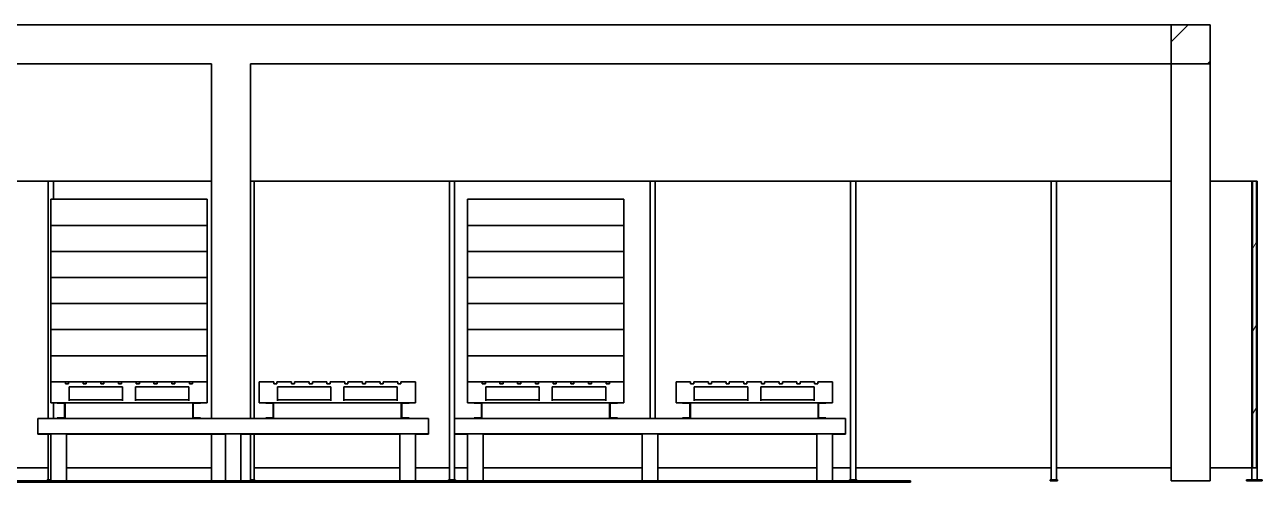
# Model space of a CAD drawing. Header units: millimetres. Extents: x 0 to 84100, y 0 to 59400.
# Drawn here: x 30205 to 39705, y 33830 to 37340 of the extents above; entities that cross this region are included whole.
import ezdxf

# ---------------------------------------------------------------- set-up
doc = ezdxf.new("R2010")
doc.units = ezdxf.units.MM
doc.header["$LTSCALE"] = 100
doc.layers.add('Hatch (ISO)', color=7, linetype='Continuous', lineweight=18)
doc.layers.add('Visible (ISO)', color=7, linetype='Continuous', lineweight=35)

msp = doc.modelspace()

# ---------------------------------------------------------------- hatches: boundary and pattern name
at = {"layer": 'Hatch (ISO)'}
h = msp.add_hatch(dxfattribs=at)
h.set_pattern_fill('ANSI31', color=256, scale=2540, style=0)
h.set_pattern_definition([(45, (0, 0), (-224.5064, 224.5064), [])])
h.paths.add_polyline_path([(39005.45, 37040.43), (39305.45, 37040.43), (39305.45, 37340.43), (39005.45, 37340.43)])
h.paths.add_polyline_path([(17205.45, 37040.43), (17205.45, 37340.43), (16905.45, 37340.43), (16905.45, 37040.43)])
h = msp.add_hatch(dxfattribs=at)
h.set_pattern_fill('ANSI31', color=256, scale=2540, angle=15, style=0)
h.set_pattern_definition([(60, (0, 0), (-274.963, 158.75), [])])
h.paths.add_polyline_path([(39630.45, 33950.43), (39630.45, 33940.43), (39660.45, 33940.43), (39660.45, 33950.43), (39660.45, 36130.43), (39660.45, 36140.43), (39630.45, 36140.43), (39630.45, 36130.43)])

# ---------------------------------------------------------------- linework, layer by layer
at = {"layer": 'Visible (ISO)'}
for p, q in [((27330.45, 37340.43), (39005.45, 37340.43)), ((39305.45, 37340.43), (39005.45, 37340.43)), ((39005.45, 37340.43), (39005.45, 37040.43)), ((39305.45, 37040.43), (39305.45, 37340.43)), ((31638.78, 37040.43), (27030.45, 37040.43)), ((31638.78, 34320.43), (31638.78, 37040.43)), ((31938.78, 34320.43), (31938.78, 37040.43)), ((39005.45, 37040.43), (31938.78, 37040.43)), ((39005.45, 37040.43), (39305.45, 37040.43)), ((39005.45, 33840.43), (39005.45, 37040.43)), ((39305.45, 33840.43), (39305.45, 37040.43)), ((30385.45, 36140.43), (28885.45, 36140.43)), ((30425.45, 36140.43), (30385.45, 36140.43)), ((30385.45, 34320.43), (30385.45, 36140.43)), ((30425.45, 36001.49), (30425.45, 36140.43)), ((31638.78, 36140.43), (30425.45, 36140.43)), ((31965.45, 36140.43), (31938.78, 36140.43)), ((31965.45, 34320.43), (31965.45, 36140.43)), ((33465.45, 36140.43), (31965.45, 36140.43)), ((33505.45, 36140.43), (33465.45, 36140.43)), ((33465.45, 33848.43), (33465.45, 36140.43)), ((33505.45, 34320.43), (33505.45, 36140.43)), ((35005.45, 36140.43), (33505.45, 36140.43)), ((35045.45, 36140.43), (35005.45, 36140.43)), ((35005.45, 34320.43), (35005.45, 36140.43)), ((35045.45, 34320.43), (35045.45, 36140.43)), ((36545.45, 36140.43), (35045.45, 36140.43)), ((36585.45, 36140.43), (36545.45, 36140.43)), ((36545.45, 33848.43), (36545.45, 36140.43)), ((36585.45, 33848.43), (36585.45, 36140.43)), ((38085.45, 36140.43), (36585.45, 36140.43)), ((38125.45, 36140.43), (38085.45, 36140.43)), ((38085.45, 33848.43), (38085.45, 36140.43)), ((38125.45, 33848.43), (38125.45, 36140.43)), ((39005.45, 36140.43), (38125.45, 36140.43)), ((39625.45, 36140.43), (39305.45, 36140.43)), ((39630.45, 36140.43), (39625.45, 36140.43)), ((39625.45, 33848.43), (39625.45, 36140.43)), ((39660.45, 36140.43), (39630.45, 36140.43)), ((39630.45, 36140.43), (39630.45, 36130.43)), ((39630.45, 36130.43), (39630.45, 33950.43)), ((39665.45, 36140.43), (39660.45, 36140.43)), ((39660.45, 36130.43), (39660.45, 36140.43)), ((39660.45, 33950.43), (39660.45, 36130.43)), ((39665.45, 33848.43), (39665.45, 36140.43)), ((30405.45, 35801.49), (30405.45, 36001.49)), ((31605.45, 36001.49), (30405.45, 36001.49)), ((31605.45, 35801.49), (31605.45, 36001.49)), ((33605.45, 35801.49), (33605.45, 36001.49)), ((34805.45, 36001.49), (33605.45, 36001.49)), ((34805.45, 35801.49), (34805.45, 36001.49)), ((31605.45, 35801.49), (30405.45, 35801.49)), ((30405.45, 35601.48), (30405.45, 35801.48)), ((31605.45, 35801.48), (30405.45, 35801.48)), ((30425.45, 35801.48), (30425.45, 35801.49)), ((31605.45, 35601.48), (31605.45, 35801.48)), ((34805.45, 35801.49), (33605.45, 35801.49)), ((33605.45, 35601.48), (33605.45, 35801.48)), ((34805.45, 35801.48), (33605.45, 35801.48)), ((34805.45, 35601.48), (34805.45, 35801.48)), ((31605.45, 35601.48), (30405.45, 35601.48)), ((30405.45, 35401.47), (30405.45, 35601.47)), ((31605.45, 35601.47), (30405.45, 35601.47)), ((30425.45, 35601.47), (30425.45, 35601.48)), ((31605.45, 35401.47), (31605.45, 35601.47)), ((34805.45, 35601.48), (33605.45, 35601.48)), ((33605.45, 35401.47), (33605.45, 35601.47)), ((34805.45, 35601.47), (33605.45, 35601.47)), ((34805.45, 35401.47), (34805.45, 35601.47)), ((31605.45, 35401.47), (30405.45, 35401.47)), ((30405.45, 35201.46), (30405.45, 35401.46)), ((31605.45, 35401.46), (30405.45, 35401.46)), ((30425.45, 35401.46), (30425.45, 35401.47)), ((31605.45, 35201.46), (31605.45, 35401.46)), ((34805.45, 35401.47), (33605.45, 35401.47)), ((33605.45, 35201.46), (33605.45, 35401.46)), ((34805.45, 35401.46), (33605.45, 35401.46)), ((34805.45, 35201.46), (34805.45, 35401.46)), ((31605.45, 35201.46), (30405.45, 35201.46)), ((30405.45, 35001.45), (30405.45, 35201.45)), ((31605.45, 35201.45), (30405.45, 35201.45)), ((30425.45, 35201.45), (30425.45, 35201.46)), ((31605.45, 35001.45), (31605.45, 35201.45)), ((34805.45, 35201.46), (33605.45, 35201.46)), ((33605.45, 35001.45), (33605.45, 35201.45)), ((34805.45, 35201.45), (33605.45, 35201.45)), ((34805.45, 35001.45), (34805.45, 35201.45)), ((31605.45, 35001.45), (30405.45, 35001.45)), ((30405.45, 34801.44), (30405.45, 35001.44)), ((31605.45, 35001.44), (30405.45, 35001.44)), ((30425.45, 35001.44), (30425.45, 35001.45)), ((31605.45, 34801.44), (31605.45, 35001.44)), ((34805.45, 35001.45), (33605.45, 35001.45)), ((33605.45, 34801.44), (33605.45, 35001.44)), ((34805.45, 35001.44), (33605.45, 35001.44)), ((34805.45, 34801.44), (34805.45, 35001.44)), ((31605.45, 34801.44), (30405.45, 34801.44)), ((30405.45, 34601.43), (30405.45, 34801.43)), ((31605.45, 34801.43), (30405.45, 34801.43)), ((30425.45, 34801.43), (30425.45, 34801.44)), ((31605.45, 34601.43), (31605.45, 34801.43)), ((34805.45, 34801.44), (33605.45, 34801.44)), ((33605.45, 34601.43), (33605.45, 34801.43)), ((34805.45, 34801.43), (33605.45, 34801.43)), ((34805.45, 34601.43), (34805.45, 34801.43)), ((30517.45, 34601.43), (30405.45, 34601.43)), ((30405.45, 34601.43), (30405.45, 34440.43)), ((30405.45, 34601.43), (30405.45, 34601.43)), ((30517.45, 34584.43), (30517.45, 34601.43)), ((30541.45, 34601.43), (30517.45, 34601.43)), ((30541.45, 34584.43), (30517.45, 34584.43)), ((30541.45, 34601.43), (30541.45, 34584.43)), ((30653.45, 34601.43), (30541.45, 34601.43)), ((30653.45, 34584.43), (30653.45, 34601.43)), ((30677.45, 34601.43), (30653.45, 34601.43)), ((30677.45, 34584.43), (30653.45, 34584.43)), ((30677.45, 34601.43), (30677.45, 34584.43)), ((30789.45, 34601.43), (30677.45, 34601.43)), ((30789.45, 34584.43), (30789.45, 34601.43)), ((30813.45, 34601.43), (30789.45, 34601.43)), ((30813.45, 34584.43), (30789.45, 34584.43)), ((30813.45, 34601.43), (30813.45, 34584.43)), ((30925.45, 34601.43), (30813.45, 34601.43)), ((30925.45, 34584.43), (30925.45, 34601.43)), ((30949.45, 34601.43), (30925.45, 34601.43)), ((30949.45, 34584.43), (30925.45, 34584.43)), ((30949.45, 34601.43), (30949.45, 34584.43)), ((31061.45, 34601.43), (30949.45, 34601.43)), ((31061.45, 34584.43), (31061.45, 34601.43)), ((31085.45, 34601.43), (31061.45, 34601.43)), ((31085.45, 34584.43), (31061.45, 34584.43)), ((31085.45, 34601.43), (31085.45, 34584.43)), ((31197.45, 34601.43), (31085.45, 34601.43)), ((31197.45, 34584.43), (31197.45, 34601.43)), ((31221.45, 34601.43), (31197.45, 34601.43)), ((31221.45, 34584.43), (31197.45, 34584.43)), ((31221.45, 34601.43), (31221.45, 34584.43)), ((31333.45, 34601.43), (31221.45, 34601.43)), ((31333.45, 34584.43), (31333.45, 34601.43)), ((31357.45, 34601.43), (31333.45, 34601.43)), ((31357.45, 34584.43), (31333.45, 34584.43)), ((31357.45, 34601.43), (31357.45, 34584.43)), ((31469.45, 34601.43), (31357.45, 34601.43)), ((31469.45, 34584.43), (31469.45, 34601.43)), ((31493.45, 34601.43), (31469.45, 34601.43)), ((31493.45, 34584.43), (31469.45, 34584.43)), ((31493.45, 34601.43), (31493.45, 34584.43)), ((31605.45, 34601.43), (31493.45, 34601.43)), ((31605.45, 34440.43), (31605.45, 34601.43)), ((31605.45, 34601.43), (31605.45, 34601.43)), ((32117.45, 34601.43), (32005.45, 34601.43)), ((32005.45, 34601.43), (32005.45, 34440.43)), ((32117.45, 34584.43), (32117.45, 34601.43)), ((32141.45, 34584.43), (32117.45, 34584.43)), ((32141.45, 34601.43), (32141.45, 34584.43)), ((32253.45, 34601.43), (32141.45, 34601.43)), ((32253.45, 34584.43), (32253.45, 34601.43)), ((32277.45, 34584.43), (32253.45, 34584.43)), ((32277.45, 34601.43), (32277.45, 34584.43)), ((32389.45, 34601.43), (32277.45, 34601.43)), ((32389.45, 34584.43), (32389.45, 34601.43)), ((32413.45, 34584.43), (32389.45, 34584.43)), ((32413.45, 34601.43), (32413.45, 34584.43)), ((32525.45, 34601.43), (32413.45, 34601.43)), ((32525.45, 34584.43), (32525.45, 34601.43)), ((32549.45, 34584.43), (32525.45, 34584.43)), ((32549.45, 34601.43), (32549.45, 34584.43)), ((32661.45, 34601.43), (32549.45, 34601.43)), ((32661.45, 34584.43), (32661.45, 34601.43)), ((32685.45, 34584.43), (32661.45, 34584.43)), ((32685.45, 34601.43), (32685.45, 34584.43)), ((32797.45, 34601.43), (32685.45, 34601.43)), ((32797.45, 34584.43), (32797.45, 34601.43)), ((32821.45, 34584.43), (32797.45, 34584.43)), ((32821.45, 34601.43), (32821.45, 34584.43)), ((32933.45, 34601.43), (32821.45, 34601.43)), ((32933.45, 34584.43), (32933.45, 34601.43)), ((32957.45, 34584.43), (32933.45, 34584.43)), ((32957.45, 34601.43), (32957.45, 34584.43)), ((33069.45, 34601.43), (32957.45, 34601.43)), ((33069.45, 34584.43), (33069.45, 34601.43)), ((33093.45, 34584.43), (33069.45, 34584.43)), ((33093.45, 34601.43), (33093.45, 34584.43)), ((33205.45, 34601.43), (33093.45, 34601.43)), ((33205.45, 34440.43), (33205.45, 34601.43)), ((33717.45, 34601.43), (33605.45, 34601.43)), ((33605.45, 34601.43), (33605.45, 34440.43)), ((33605.45, 34601.43), (33605.45, 34601.43)), ((33717.45, 34584.43), (33717.45, 34601.43)), ((33741.45, 34601.43), (33717.45, 34601.43)), ((33741.45, 34584.43), (33717.45, 34584.43)), ((33741.45, 34601.43), (33741.45, 34584.43)), ((33853.45, 34601.43), (33741.45, 34601.43)), ((33853.45, 34584.43), (33853.45, 34601.43)), ((33877.45, 34601.43), (33853.45, 34601.43)), ((33877.45, 34584.43), (33853.45, 34584.43)), ((33877.45, 34601.43), (33877.45, 34584.43)), ((33989.45, 34601.43), (33877.45, 34601.43)), ((33989.45, 34584.43), (33989.45, 34601.43)), ((34013.45, 34601.43), (33989.45, 34601.43)), ((34013.45, 34584.43), (33989.45, 34584.43)), ((34013.45, 34601.43), (34013.45, 34584.43)), ((34125.45, 34601.43), (34013.45, 34601.43)), ((34125.45, 34584.43), (34125.45, 34601.43)), ((34149.45, 34601.43), (34125.45, 34601.43)), ((34149.45, 34584.43), (34125.45, 34584.43)), ((34149.45, 34601.43), (34149.45, 34584.43)), ((34261.45, 34601.43), (34149.45, 34601.43)), ((34261.45, 34584.43), (34261.45, 34601.43)), ((34285.45, 34601.43), (34261.45, 34601.43)), ((34285.45, 34584.43), (34261.45, 34584.43)), ((34285.45, 34601.43), (34285.45, 34584.43)), ((34397.45, 34601.43), (34285.45, 34601.43)), ((34397.45, 34584.43), (34397.45, 34601.43)), ((34421.45, 34601.43), (34397.45, 34601.43)), ((34421.45, 34584.43), (34397.45, 34584.43)), ((34421.45, 34601.43), (34421.45, 34584.43)), ((34533.45, 34601.43), (34421.45, 34601.43)), ((34533.45, 34584.43), (34533.45, 34601.43)), ((34557.45, 34601.43), (34533.45, 34601.43)), ((34557.45, 34584.43), (34533.45, 34584.43)), ((34557.45, 34601.43), (34557.45, 34584.43)), ((34669.45, 34601.43), (34557.45, 34601.43)), ((34669.45, 34584.43), (34669.45, 34601.43)), ((34693.45, 34601.43), (34669.45, 34601.43)), ((34693.45, 34584.43), (34669.45, 34584.43)), ((34693.45, 34601.43), (34693.45, 34584.43)), ((34805.45, 34601.43), (34693.45, 34601.43)), ((34805.45, 34440.43), (34805.45, 34601.43)), ((34805.45, 34601.43), (34805.45, 34601.43)), ((35317.45, 34601.43), (35205.45, 34601.43)), ((35205.45, 34601.43), (35205.45, 34440.43)), ((35317.45, 34584.43), (35317.45, 34601.43)), ((35341.45, 34584.43), (35317.45, 34584.43)), ((35341.45, 34601.43), (35341.45, 34584.43)), ((35453.45, 34601.43), (35341.45, 34601.43)), ((35453.45, 34584.43), (35453.45, 34601.43)), ((35477.45, 34584.43), (35453.45, 34584.43)), ((35477.45, 34601.43), (35477.45, 34584.43)), ((35589.45, 34601.43), (35477.45, 34601.43)), ((35589.45, 34584.43), (35589.45, 34601.43)), ((35613.45, 34584.43), (35589.45, 34584.43)), ((35613.45, 34601.43), (35613.45, 34584.43)), ((35725.45, 34601.43), (35613.45, 34601.43)), ((35725.45, 34584.43), (35725.45, 34601.43)), ((35749.45, 34584.43), (35725.45, 34584.43)), ((35749.45, 34601.43), (35749.45, 34584.43)), ((35861.45, 34601.43), (35749.45, 34601.43)), ((35861.45, 34584.43), (35861.45, 34601.43)), ((35885.45, 34584.43), (35861.45, 34584.43)), ((35885.45, 34601.43), (35885.45, 34584.43)), ((35997.45, 34601.43), (35885.45, 34601.43)), ((35997.45, 34584.43), (35997.45, 34601.43)), ((36021.45, 34584.43), (35997.45, 34584.43)), ((36021.45, 34601.43), (36021.45, 34584.43)), ((36133.45, 34601.43), (36021.45, 34601.43)), ((36133.45, 34584.43), (36133.45, 34601.43)), ((36157.45, 34584.43), (36133.45, 34584.43)), ((36157.45, 34601.43), (36157.45, 34584.43)), ((36269.45, 34601.43), (36157.45, 34601.43)), ((36269.45, 34584.43), (36269.45, 34601.43)), ((36293.45, 34584.43), (36269.45, 34584.43)), ((36293.45, 34601.43), (36293.45, 34584.43)), ((36405.45, 34601.43), (36293.45, 34601.43)), ((36405.45, 34440.43), (36405.45, 34601.43)), ((30545.45, 34455.43), (30545.45, 34562.43)), ((30545.45, 34562.43), (30955.45, 34562.43)), ((30955.45, 34562.43), (30955.45, 34455.43)), ((31055.45, 34455.43), (31055.45, 34562.43)), ((31055.45, 34562.43), (31465.45, 34562.43)), ((31465.45, 34562.43), (31465.45, 34455.43)), ((32145.45, 34455.43), (32145.45, 34562.43)), ((32145.45, 34562.43), (32555.45, 34562.43)), ((32555.45, 34562.43), (32555.45, 34455.43)), ((32655.45, 34455.43), (32655.45, 34562.43)), ((32655.45, 34562.43), (33065.45, 34562.43)), ((33065.45, 34562.43), (33065.45, 34455.43)), ((33745.45, 34455.43), (33745.45, 34562.43)), ((33745.45, 34562.43), (34155.45, 34562.43)), ((34155.45, 34562.43), (34155.45, 34455.43)), ((34255.45, 34455.43), (34255.45, 34562.43)), ((34255.45, 34562.43), (34665.45, 34562.43)), ((34665.45, 34562.43), (34665.45, 34455.43)), ((35345.45, 34455.43), (35345.45, 34562.43)), ((35345.45, 34562.43), (35755.45, 34562.43)), ((35755.45, 34562.43), (35755.45, 34455.43)), ((35855.45, 34455.43), (35855.45, 34562.43)), ((35855.45, 34562.43), (36265.45, 34562.43)), ((36265.45, 34562.43), (36265.45, 34455.43)), ((31605.45, 34440.43), (30405.45, 34440.43)), ((30425.45, 34320.43), (30425.45, 34440.43)), ((30455.45, 34436.43), (30455.45, 34440.43)), ((30455.45, 34440.43), (30515.45, 34440.43)), ((30455.45, 34436.43), (30511.45, 34436.43)), ((30511.45, 34436.43), (30511.45, 34324.43)), ((30515.45, 34320.43), (30515.45, 34440.43)), ((30955.45, 34462.43), (30545.45, 34462.43)), ((31465.45, 34462.43), (31055.45, 34462.43)), ((31495.45, 34440.43), (31555.45, 34440.43)), ((31495.45, 34320.43), (31495.45, 34440.43)), ((31499.45, 34324.43), (31499.45, 34436.43)), ((31499.45, 34436.43), (31555.45, 34436.43)), ((31555.45, 34436.43), (31555.45, 34440.43)), ((32005.45, 34440.43), (33205.45, 34440.43)), ((32055.45, 34440.43), (32115.45, 34440.43)), ((32055.45, 34436.43), (32055.45, 34440.43)), ((32055.45, 34436.43), (32111.45, 34436.43)), ((32111.45, 34436.43), (32111.45, 34324.43)), ((32115.45, 34320.43), (32115.45, 34440.43)), ((32555.45, 34462.43), (32145.45, 34462.43)), ((33065.45, 34462.43), (32655.45, 34462.43)), ((33095.45, 34320.43), (33095.45, 34440.43)), ((33095.45, 34440.43), (33155.45, 34440.43)), ((33099.45, 34324.43), (33099.45, 34436.43)), ((33099.45, 34436.43), (33155.45, 34436.43)), ((33155.45, 34436.43), (33155.45, 34440.43)), ((34805.45, 34440.43), (33605.45, 34440.43)), ((33655.45, 34436.43), (33655.45, 34440.43)), ((33655.45, 34440.43), (33715.45, 34440.43)), ((33655.45, 34436.43), (33711.45, 34436.43)), ((33711.45, 34436.43), (33711.45, 34324.43)), ((33715.45, 34320.43), (33715.45, 34440.43)), ((34155.45, 34462.43), (33745.45, 34462.43)), ((34665.45, 34462.43), (34255.45, 34462.43)), ((34695.45, 34440.43), (34755.45, 34440.43)), ((34695.45, 34320.43), (34695.45, 34440.43)), ((34699.45, 34324.43), (34699.45, 34436.43)), ((34699.45, 34436.43), (34755.45, 34436.43)), ((34755.45, 34436.43), (34755.45, 34440.43)), ((35205.45, 34440.43), (36405.45, 34440.43)), ((35255.45, 34440.43), (35315.45, 34440.43)), ((35255.45, 34436.43), (35255.45, 34440.43)), ((35255.45, 34436.43), (35311.45, 34436.43)), ((35311.45, 34436.43), (35311.45, 34324.43)), ((35315.45, 34320.43), (35315.45, 34440.43)), ((35755.45, 34462.43), (35345.45, 34462.43)), ((36265.45, 34462.43), (35855.45, 34462.43)), ((36295.45, 34320.43), (36295.45, 34440.43)), ((36295.45, 34440.43), (36355.45, 34440.43)), ((36299.45, 34324.43), (36299.45, 34436.43)), ((36299.45, 34436.43), (36355.45, 34436.43)), ((36355.45, 34436.43), (36355.45, 34440.43)), ((30305.45, 34319.43), (30305.45, 34320.43)), ((33305.45, 34320.43), (30305.45, 34320.43)), ((30305.45, 34319.43), (33305.45, 34319.43)), ((30305.45, 34201.43), (30305.45, 34319.43)), ((30511.45, 34324.43), (30455.45, 34324.43)), ((30455.45, 34320.43), (30455.45, 34324.43)), ((30455.45, 34320.43), (30515.45, 34320.43)), ((31495.45, 34320.43), (31555.45, 34320.43)), ((31555.45, 34324.43), (31499.45, 34324.43)), ((31555.45, 34320.43), (31555.45, 34324.43)), ((32111.45, 34324.43), (32055.45, 34324.43)), ((32055.45, 34320.43), (32055.45, 34324.43)), ((32055.45, 34320.43), (32115.45, 34320.43)), ((33095.45, 34320.43), (33155.45, 34320.43)), ((33155.45, 34324.43), (33099.45, 34324.43)), ((33155.45, 34320.43), (33155.45, 34324.43)), ((33305.45, 34320.43), (33305.45, 34319.43)), ((33305.45, 34319.43), (33305.45, 34201.43)), ((33505.45, 34319.43), (33505.45, 34320.43)), ((36505.45, 34320.43), (33505.45, 34320.43)), ((33505.45, 34319.43), (36505.45, 34319.43)), ((33505.45, 34201.43), (33505.45, 34319.43)), ((33711.45, 34324.43), (33655.45, 34324.43)), ((33655.45, 34320.43), (33655.45, 34324.43)), ((33655.45, 34320.43), (33715.45, 34320.43)), ((34695.45, 34320.43), (34755.45, 34320.43)), ((34755.45, 34324.43), (34699.45, 34324.43)), ((34755.45, 34320.43), (34755.45, 34324.43)), ((35311.45, 34324.43), (35255.45, 34324.43)), ((35255.45, 34320.43), (35255.45, 34324.43)), ((35255.45, 34320.43), (35315.45, 34320.43)), ((36295.45, 34320.43), (36355.45, 34320.43)), ((36355.45, 34324.43), (36299.45, 34324.43)), ((36355.45, 34320.43), (36355.45, 34324.43)), ((36505.45, 34320.43), (36505.45, 34319.43)), ((36505.45, 34319.43), (36505.45, 34201.43)), ((30305.45, 34200.43), (30305.45, 34201.43)), ((33305.45, 34201.43), (30305.45, 34201.43)), ((30305.45, 34200.43), (30405.45, 34200.43)), ((30385.45, 33848.43), (30385.45, 34200.43)), ((30405.45, 34200.43), (30405.45, 33840.43)), ((30525.45, 34200.43), (30525.45, 33840.43)), ((30525.45, 34200.43), (31745.45, 34200.43)), ((31638.78, 33840.43), (31638.78, 34200.43)), ((31745.45, 34200.43), (31745.45, 33840.43)), ((31865.45, 34200.43), (31865.45, 33840.43)), ((31865.45, 34200.43), (33085.45, 34200.43)), ((31938.78, 33840.43), (31938.78, 34200.43)), ((31965.45, 33848.43), (31965.45, 34200.43)), ((33085.45, 34200.43), (33085.45, 33840.43)), ((33205.45, 34200.43), (33205.45, 33840.43)), ((33205.45, 34200.43), (33305.45, 34200.43)), ((33305.45, 34201.43), (33305.45, 34200.43)), ((33505.45, 34200.43), (33505.45, 34201.43)), ((36505.45, 34201.43), (33505.45, 34201.43)), ((33505.45, 34200.43), (33605.45, 34200.43)), ((33505.45, 33848.43), (33505.45, 34200.43)), ((33605.45, 34200.43), (33605.45, 33840.43)), ((33725.45, 34200.43), (33725.45, 33840.43)), ((33725.45, 34200.43), (34945.45, 34200.43)), ((34945.45, 34200.43), (34945.45, 33840.43)), ((35065.45, 34200.43), (35065.45, 33840.43)), ((35065.45, 34200.43), (36285.45, 34200.43)), ((36285.45, 34200.43), (36285.45, 33840.43)), ((36405.45, 34200.43), (36405.45, 33840.43)), ((36405.45, 34200.43), (36505.45, 34200.43)), ((36505.45, 34201.43), (36505.45, 34200.43)), ((30005.45, 33940.43), (30385.45, 33940.43)), ((30525.45, 33940.43), (31638.78, 33940.43)), ((31965.45, 33940.43), (33085.45, 33940.43)), ((33205.45, 33940.43), (33465.45, 33940.43)), ((33505.45, 33940.43), (33605.45, 33940.43)), ((33725.45, 33940.43), (34945.45, 33940.43)), ((35065.45, 33940.43), (36285.45, 33940.43)), ((36405.45, 33940.43), (36545.45, 33940.43)), ((36585.45, 33940.43), (38085.45, 33940.43)), ((38125.45, 33940.43), (39005.45, 33940.43)), ((39305.45, 33940.43), (39625.45, 33940.43)), ((39630.45, 33950.43), (39630.45, 33940.43)), ((39630.45, 33940.43), (39660.45, 33940.43)), ((39660.45, 33940.43), (39660.45, 33950.43)), ((15505.45, 33830.43), (37005.45, 33830.43)), ((30005.45, 33840.43), (30405.45, 33840.43)), ((30377.95, 33840.43), (30377.95, 33848.43)), ((30405.45, 33848.43), (30377.95, 33848.43)), ((30525.45, 33840.43), (30405.45, 33840.43)), ((30525.45, 33840.43), (31745.45, 33840.43)), ((31865.45, 33840.43), (31745.45, 33840.43)), ((31865.45, 33840.43), (33085.45, 33840.43)), ((31972.95, 33848.43), (31938.78, 33848.43)), ((31972.95, 33840.43), (31972.95, 33848.43)), ((33205.45, 33840.43), (33085.45, 33840.43)), ((33205.45, 33840.43), (33605.45, 33840.43)), ((33457.95, 33840.43), (33457.95, 33848.43)), ((33512.95, 33848.43), (33457.95, 33848.43)), ((33512.95, 33840.43), (33512.95, 33848.43)), ((33725.45, 33840.43), (33605.45, 33840.43)), ((33725.45, 33840.43), (34945.45, 33840.43)), ((35065.45, 33840.43), (34945.45, 33840.43)), ((35065.45, 33840.43), (36285.45, 33840.43)), ((36405.45, 33840.43), (36285.45, 33840.43)), ((36405.45, 33840.43), (37005.45, 33840.43)), ((36537.95, 33840.43), (36537.95, 33848.43)), ((36592.95, 33848.43), (36537.95, 33848.43)), ((36592.95, 33840.43), (36592.95, 33848.43)), ((37005.45, 33840.43), (37005.45, 33830.43)), ((38077.95, 33840.43), (38077.95, 33848.43)), ((38132.95, 33848.43), (38077.95, 33848.43)), ((38077.95, 33840.43), (38132.95, 33840.43)), ((38132.95, 33840.43), (38132.95, 33848.43)), ((39005.45, 33840.43), (39305.45, 33840.43)), ((39705.45, 33848.43), (39585.45, 33848.43)), ((39585.45, 33840.43), (39585.45, 33848.43)), ((39585.45, 33840.43), (39705.45, 33840.43)), ((39705.45, 33840.43), (39705.45, 33848.43))]:
    msp.add_line(p, q, dxfattribs=at)

doc.saveas('drawing.dxf')
